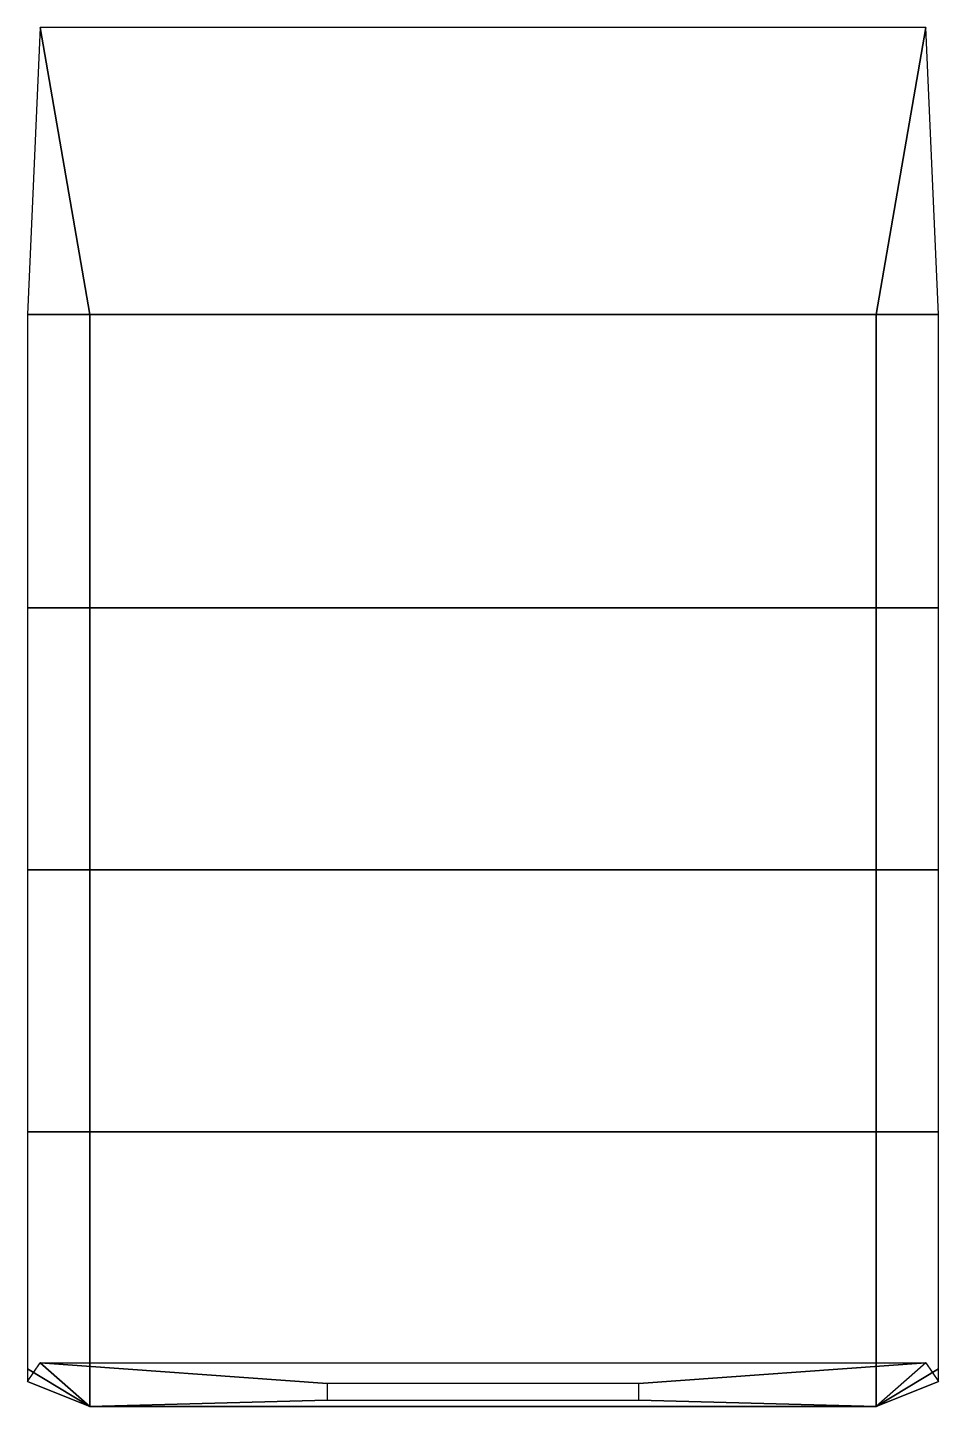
# Model space of a CAD drawing. Extents: x -0.73 to 0.73, y -1.75 to 0.46.
import ezdxf

# ---------------------------------------------------------------- set-up
doc = ezdxf.new("R2010")
doc.units = 0
doc.layers.add('TENT', color=5, linetype='CONTINUOUS')

msp = doc.modelspace()

# ---------------------------------------------------------------- linework, layer by layer
at = {"layer": 'TENT'}
for points in [[(-0.73, 0, 2.03), (-0.63, 0, 2.1), (-0.71, 0.46, 2.13)], [(-0.63, 0, 2.1), (0.63, 0, 2.1), (0.71, 0.46, 2.13), (-0.71, 0.46, 2.13)], [(0.63, 0, 2.1), (0.73, 0, 2.03), (0.71, 0.46, 2.13)], [(-0.63, 0, 2.1), (-0.73, 0, 2.03), (-0.73, -0.47, 2.05), (-0.63, -0.47, 2.13)], [(0.63, 0, 2.1), (-0.63, 0, 2.1), (-0.63, -0.47, 2.13), (0.63, -0.47, 2.13)], [(0.73, 0, 2.03), (0.63, 0, 2.1), (0.63, -0.47, 2.13), (0.73, -0.47, 2.05)], [(-0.73, -0.89, 2.03), (-0.63, -0.89, 2.1), (-0.63, -0.47, 2.13), (-0.73, -0.47, 2.05)], [(-0.63, -0.89, 2.1), (0.63, -0.89, 2.1), (0.63, -0.47, 2.13), (-0.63, -0.47, 2.13)], [(0.63, -0.89, 2.1), (0.73, -0.89, 2.03), (0.73, -0.47, 2.05), (0.63, -0.47, 2.13)], [(-0.63, -0.89, 2.1), (-0.73, -0.89, 2.03), (-0.73, -1.31, 2.05), (-0.63, -1.31, 2.13)], [(-0.63, -1.31, 2.13), (0.63, -1.31, 2.13), (0.63, -0.89, 2.1), (-0.63, -0.89, 2.1)], [(0.73, -0.89, 2.03), (0.63, -0.89, 2.1), (0.63, -1.31, 2.13), (0.73, -1.31, 2.05)], [(-0.73, -1.69, 1.89), (-0.63, -1.75, 1.95), (-0.63, -1.31, 2.13), (-0.73, -1.31, 2.05)], [(-0.63, -1.75, 1.95), (0.63, -1.75, 1.95), (0.63, -1.31, 2.13), (-0.63, -1.31, 2.13)], [(0.63, -1.75, 1.95), (0.73, -1.69, 1.89), (0.73, -1.31, 2.05), (0.63, -1.31, 2.13)], [(-0.63, -1.75, 1.91), (-0.73, -1.71, 1.85), (-0.71, -1.68, 1.43)], [(-0.63, -1.75, 1.95), (-0.73, -1.69, 1.89), (-0.73, -1.71, 1.85), (-0.63, -1.75, 1.91)], [(-0.71, -1.68, 1.43), (0.71, -1.68, 1.43), (0.25, -1.7135, 1.66), (-0.25, -1.7135, 1.66)], [(-0.71, -1.68, 1.43), (-0.25, -1.7135, 1.66), (-0.25, -1.7398, 1.84), (-0.63, -1.75, 1.91)], [(0.25, -1.7135, 1.66), (0.71, -1.68, 1.43), (0.63, -1.75, 1.91), (0.25, -1.7398, 1.84)], [(0.73, -1.71, 1.85), (0.63, -1.75, 1.91), (0.63, -1.68, 1.43), (0.71, -1.68, 1.43)], [(0.73, -1.69, 1.89), (0.63, -1.75, 1.95), (0.63, -1.75, 1.91), (0.73, -1.71, 1.85)], [(-0.25, -1.7398, 1.84), (0.25, -1.7398, 1.84), (0.63, -1.75, 1.91), (-0.63, -1.75, 1.91)], [(-0.63, -1.75, 1.91), (0.63, -1.75, 1.91), (0.63, -1.75, 1.95), (-0.63, -1.75, 1.95)]]:
    msp.add_3dface(points, dxfattribs=at)

doc.saveas('drawing.dxf')
